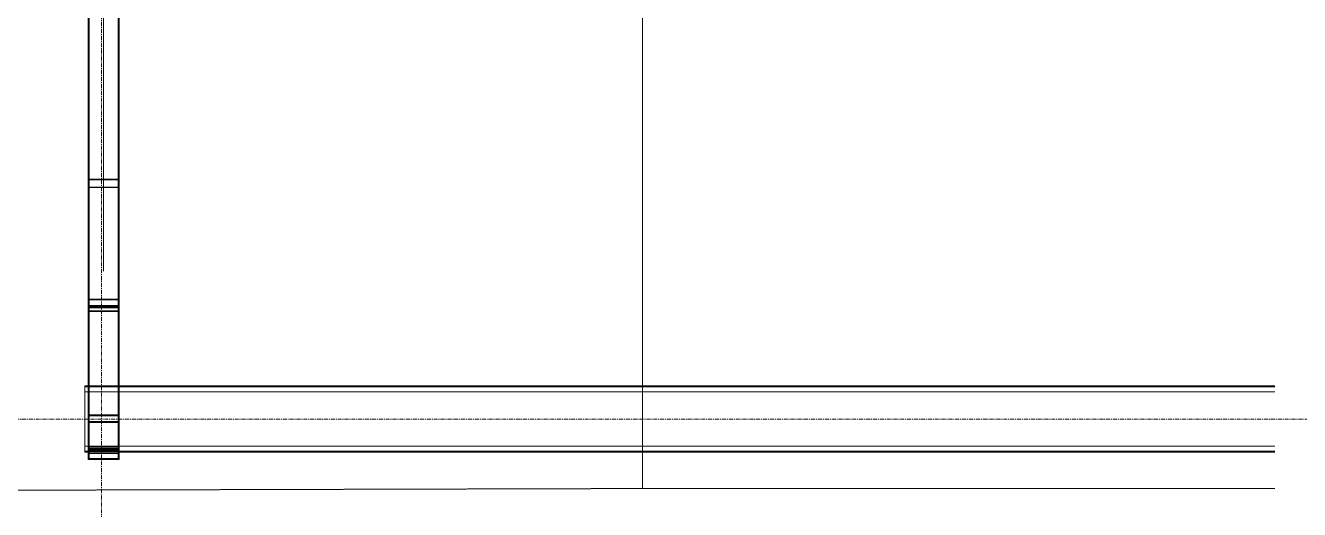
# Model space of a CAD drawing. Header units: centimetres. Extents: x -13763 to -5005, y -754 to 6606.
# Drawn here: x -11382 to -10969.4, y 1301.5 to 1458.3 of the extents above; entities that cross this region are included whole.
import ezdxf

# ---------------------------------------------------------------- set-up
doc = ezdxf.new("R2010")
doc.units = ezdxf.units.CM
doc.linetypes.add('_Overhead', pattern=[0.47625, 0.3175, -0.15875])
doc.linetypes.add('Grid Line', pattern=[2.2225, 1.27, -0.3175, 0.3175, -0.3175])
for name, color, linetype, lineweight in [('A-FLOR', 7, 'Continuous', 9), ('S-BEAM', 7, 'Continuous', 9), ('S-GRID', 7, 'Continuous', 9)]:
    doc.layers.add(name, color=color, linetype=linetype, lineweight=lineweight)

# ---------------------------------------------------------------- blocks, each defined once
blk = doc.blocks.new('RVR_CERCHA_C03 - RVR_CERCHA_C03-1729337-N01 - Planta - Detalle planta 02')
at = {"layer": 'S-BEAM', "color": 253, "lineweight": 18, "true_color": 0xaaaaaa}
for p, q in [((-5.72, 5), (-5.92, 5)), ((-5.92, 5), (-5.92, -5)), ((-3.04, 5), (-5.72, 5)), ((-5.62, -4.7), (-5.62, 4.7)), ((-5.62, 4.7), (-3.04, 4.7)), ((-2.89, 5), (-3.04, 5)), ((-3.04, 4.7), (-2.89, 4.7)), ((-2.74, 5), (-2.89, 5)), ((-2.89, 4.7), (-2.74, 4.7)), ((-0.92, 5), (-2.74, 5)), ((-2.62, 4.7), (-2.42, 4.7)), ((-2.42, 4.7), (-1.95, 4.7)), ((-1.95, 4.7), (-1.72, 4.7)), ((-1.71, 4.7), (-0.92, 4.7)), ((-0.92, 4.7), (-0.92, 4.98)), ((8.59, 5), (2.35, 5)), ((2.35, 5), (2.35, 4.7)), ((2.35, 4.7), (8.21, 4.7)), ((8.21, 4.7), (8.21, -4.7)), ((8.59, -5), (8.59, 5)), ((42.31, 5), (38.52, 5)), ((38.52, 4.98), (38.52, 4.7)), ((38.52, 4.7), (42.07, 4.7)), ((42.07, 4.7), (42.3, 4.7)), ((43.52, 5), (42.31, 5)), ((42.31, 4.7), (43.22, 4.7)), ((43.22, 4.7), (43.22, -4.7)), ((43.52, 4.72), (43.52, 5)), ((43.52, -4.7), (43.52, 4.7)), ((-5.92, -5), (-5.72, -5)), ((-5.72, -5), (-3.04, -5)), ((-3.04, -4.7), (-5.62, -4.7)), ((-2.89, -4.7), (-3.04, -4.7)), ((-3.04, -5), (-2.89, -5)), ((-2.74, -4.7), (-2.89, -4.7)), ((-2.89, -5), (-2.74, -5)), ((-2.74, -5), (-0.92, -5)), ((-2.42, -4.7), (-2.62, -4.7)), ((-1.95, -4.7), (-2.42, -4.7)), ((-0.92, -4.7), (-1.95, -4.7)), ((-0.92, -4.98), (-0.92, -4.7)), ((8.21, -4.7), (2.35, -4.7)), ((2.35, -4.7), (2.35, -5)), ((2.35, -5), (8.59, -5)), ((42.07, -4.7), (38.52, -4.7)), ((38.52, -4.7), (38.52, -4.98)), ((38.52, -5), (42.31, -5)), ((42.31, -4.7), (42.07, -4.7)), ((43.22, -4.7), (42.31, -4.7)), ((42.31, -5), (43.52, -5)), ((43.52, -5), (43.52, -4.72))]:
    blk.add_line(p, q, dxfattribs=at)
at = {"layer": 'S-BEAM', "color": 253, "true_color": 0xaaaaaa}
for p, q in [((-5.92, 5), (-5.72, 5)), ((-5.92, -5), (-5.92, 5)), ((-5.72, 5), (-3.98, 5)), ((-5.72, 4.7), (-5.72, 5)), ((-5.72, 5), (-3.72, 5)), ((-5.72, 5), (-3.04, 5)), ((-3.04, 5), (-5.72, 5)), ((-5.72, 5), (-5.72, 4.7)), ((-3.04, 5), (-5.72, 5)), ((-5.72, 4.7), (-5.72, 5)), ((-5.72, 5), (-3.72, 5)), ((-5.72, 5), (-3.04, 5)), ((-3.04, 5), (-5.72, 5)), ((-5.72, 5), (-5.72, 4.7)), ((-3.04, 5), (-5.72, 5)), ((-5.72, 4.7), (-5.72, 5)), ((-5.72, 5), (-3.72, 5)), ((-5.72, 5), (-3.04, 5)), ((-3.04, 5), (-5.72, 5)), ((-5.72, 5), (-5.72, 4.7)), ((-3.04, 5), (-5.72, 5)), ((-5.72, 4.7), (-5.72, 5)), ((-5.72, 5), (-3.72, 5)), ((-5.72, 5), (-3.04, 5)), ((-3.04, 5), (-5.72, 5)), ((-5.72, 5), (-5.72, 4.79)), ((-3.04, 5), (-5.72, 5)), ((-5.72, 4.79), (-5.72, 5)), ((-5.72, 5), (-3.72, 5)), ((-5.72, 5), (-3.04, 5)), ((-3.04, 5), (-5.72, 5)), ((-5.72, 5), (-5.72, 4.7)), ((-3.04, 5), (-5.72, 5)), ((-3.72, 4.7), (-5.72, 4.7)), ((-5.72, 4.7), (-3.04, 4.7)), ((-5.72, 4.7), (-3.04, 4.7)), ((-3.04, 4.7), (-5.72, 4.7)), ((-3.72, 4.7), (-5.72, 4.7)), ((-5.72, 4.7), (-3.04, 4.7)), ((-5.72, 4.7), (-3.04, 4.7)), ((-3.04, 4.7), (-5.72, 4.7)), ((-3.72, 4.7), (-5.72, 4.7)), ((-5.72, 4.7), (-3.04, 4.7)), ((-5.72, 4.7), (-3.04, 4.7)), ((-3.04, 4.7), (-5.72, 4.7)), ((-3.72, 4.7), (-5.72, 4.7)), ((-5.72, 4.7), (-3.04, 4.7)), ((-5.72, 4.7), (-3.04, 4.7)), ((-3.04, 4.7), (-5.72, 4.7)), ((-3.98, 4.7), (-5.62, 4.7)), ((-5.62, 4.7), (-5.62, -4.7)), ((-5.62, 4.7), (-3.04, 4.7)), ((-3.04, 4.7), (-5.62, 4.7)), ((-3.72, 4.7), (-5.62, 4.7)), ((-5.62, 4.7), (-3.04, 4.7)), ((-3.98, 5), (-3.54, 5)), ((-3.54, 5), (-3.98, 5)), ((-3.98, 5), (-3.54, 5)), ((-3.54, 4.7), (-3.98, 4.7)), ((-3.54, 4.7), (-3.98, 4.7)), ((-3.98, 4.7), (-3.98, -4.7)), ((-3.98, -4.7), (-3.98, 4.7)), ((-3.98, 4.7), (-3.54, 4.7)), ((-3.72, 5), (-3.04, 5)), ((-3.72, 5), (-3.04, 5)), ((-3.72, 5), (-3.04, 5)), ((-3.72, 5), (-3.04, 5)), ((-3.72, 5), (-3.04, 5)), ((-3.04, 4.7), (-3.72, 4.7)), ((-3.04, 4.7), (-3.72, 4.7)), ((-3.04, 4.7), (-3.72, 4.7)), ((-3.04, 4.7), (-3.72, 4.7)), ((-3.04, 4.7), (-3.72, 4.7)), ((-3.54, 5), (-3.24, 5)), ((-3.24, 5), (-3.54, 5)), ((-3.54, 5), (-3.04, 5)), ((-3.24, 4.7), (-3.54, 4.7)), ((-3.04, 4.7), (-3.54, 4.7)), ((-3.54, 4.7), (-3.24, 4.7)), ((-3.24, 5), (-3.04, 5)), ((-3.04, 5), (-3.24, 5)), ((-3.04, 4.7), (-3.24, 4.7)), ((-3.24, 4.7), (-3.04, 4.7)), ((-3.04, 5), (-2.89, 5)), ((-3.04, 5), (-2.89, 5)), ((-3.04, 5), (-2.89, 5)), ((-2.89, 5), (-3.04, 5)), ((-2.89, 5), (-3.04, 5)), ((-3.04, 5), (-2.89, 5)), ((-3.04, 5), (-2.89, 5)), ((-2.89, 5), (-3.04, 5)), ((-2.89, 5), (-3.04, 5)), ((-3.04, 5), (-2.89, 5)), ((-3.04, 5), (-2.89, 5)), ((-2.89, 5), (-3.04, 5)), ((-2.89, 5), (-3.04, 5)), ((-3.04, 5), (-2.89, 5)), ((-3.04, 5), (-2.89, 5)), ((-2.89, 5), (-3.04, 5)), ((-2.89, 5), (-3.04, 5)), ((-3.04, 4.7), (-3.04, 5)), ((-3.04, 5), (-2.89, 5)), ((-3.04, 5), (-2.89, 5)), ((-2.89, 5), (-3.04, 5)), ((-3.04, 5), (-2.89, 5)), ((-3.04, 5), (-2.89, 5)), ((-3.04, 5), (-2.89, 5)), ((-2.89, 5), (-3.04, 5)), ((-2.89, 5), (-3.04, 5)), ((-2.89, 4.7), (-3.04, 4.7)), ((-2.89, 4.7), (-3.04, 4.7)), ((-3.04, 4.7), (-2.89, 4.7)), ((-3.04, 4.7), (-2.89, 4.7)), ((-2.89, 4.7), (-3.04, 4.7)), ((-2.89, 4.7), (-3.04, 4.7)), ((-3.04, 4.7), (-2.89, 4.7)), ((-3.04, 4.7), (-2.89, 4.7)), ((-2.89, 4.7), (-3.04, 4.7)), ((-2.89, 4.7), (-3.04, 4.7)), ((-3.04, 4.7), (-2.89, 4.7)), ((-3.04, 4.7), (-2.89, 4.7)), ((-2.89, 4.7), (-3.04, 4.7)), ((-2.89, 4.7), (-3.04, 4.7)), ((-3.04, 4.7), (-2.89, 4.7)), ((-3.04, 4.7), (-2.89, 4.7)), ((-2.89, 4.7), (-3.04, 4.7)), ((-2.89, 4.7), (-3.04, 4.7)), ((-3.04, 4.7), (-2.89, 4.7)), ((-2.89, 4.7), (-3.04, 4.7)), ((-3.04, 4.7), (-2.89, 4.7)), ((-2.89, 4.7), (-3.04, 4.7)), ((-3.04, 4.7), (-2.89, 4.7)), ((-3.04, 4.7), (-2.89, 4.7)), ((-2.89, 4.7), (-3.04, 4.7)), ((-2.89, 5), (-2.74, 5)), ((-2.89, 5), (-2.74, 5)), ((-2.89, 5), (-2.74, 5)), ((-2.74, 5), (-2.89, 5)), ((-2.74, 5), (-2.89, 5)), ((-2.89, 5), (-2.74, 5)), ((-2.89, 5), (-2.74, 5)), ((-2.74, 5), (-2.89, 5)), ((-2.74, 5), (-2.89, 5)), ((-2.89, 5), (-2.74, 5)), ((-2.89, 5), (-2.74, 5)), ((-2.74, 5), (-2.89, 5)), ((-2.74, 5), (-2.89, 5)), ((-2.89, 5), (-2.74, 5)), ((-2.89, 5), (-2.74, 5)), ((-2.74, 5), (-2.89, 5)), ((-2.74, 5), (-2.89, 5)), ((-2.89, 5), (-2.23, 5)), ((-2.89, -5), (-2.89, 5)), ((-2.89, 5), (897.43, 5)), ((-2.89, 5), (-2.74, 5)), ((-2.89, 5), (-2.74, 5)), ((-2.74, 5), (-2.89, 5)), ((-2.89, 5), (-2.74, 5)), ((-2.89, 5), (-2.74, 5)), ((-2.89, 5), (-2.74, 5)), ((-2.74, 5), (-2.89, 5)), ((-2.74, 5), (-2.89, 5)), ((-2.74, 4.7), (-2.89, 4.7)), ((-2.74, 4.7), (-2.89, 4.7)), ((-2.89, 4.7), (-2.74, 4.7)), ((-2.89, 4.7), (-2.74, 4.7)), ((-2.74, 4.7), (-2.89, 4.7)), ((-2.74, 4.7), (-2.89, 4.7)), ((-2.89, 4.7), (-2.74, 4.7)), ((-2.89, 4.7), (-2.74, 4.7)), ((-2.74, 4.7), (-2.89, 4.7)), ((-2.74, 4.7), (-2.89, 4.7)), ((-2.89, 4.7), (-2.74, 4.7)), ((-2.89, 4.7), (-2.74, 4.7)), ((-2.74, 4.7), (-2.89, 4.7)), ((-2.74, 4.7), (-2.89, 4.7)), ((-2.89, 4.7), (-2.74, 4.7)), ((-2.89, 4.7), (-2.74, 4.7)), ((-2.74, 4.7), (-2.89, 4.7)), ((-2.74, 4.7), (-2.89, 4.7)), ((-2.89, 4.7), (-2.74, 4.7)), ((-2.74, 4.7), (-2.89, 4.7)), ((-2.89, 4.7), (-2.74, 4.7)), ((-2.74, 4.7), (-2.89, 4.7)), ((-2.89, 4.7), (-2.74, 4.7)), ((-2.89, 4.7), (-2.74, 4.7)), ((-2.74, 4.7), (-2.89, 4.7)), ((-2.23, 4.7), (-2.85, 4.7)), ((-2.85, 4.7), (-2.85, -4.7)), ((893.49, 4.7), (-2.85, 4.7)), ((-2.74, 5), (-1.71, 5)), ((-2.74, 5), (-1.71, 5)), ((-2.74, 5), (38.31, 5)), ((-1.71, 5), (-2.74, 5)), ((38.31, 5), (-2.74, 5)), ((-2.74, 5), (-1.71, 5)), ((-2.74, 5), (38.31, 5)), ((-1.71, 5), (-2.74, 5)), ((38.31, 5), (-2.74, 5)), ((-2.74, 5), (-1.71, 5)), ((-2.74, 5), (38.31, 5)), ((-1.71, 5), (-2.74, 5)), ((37.19, 5), (-2.74, 5)), ((-2.74, 5), (-1.71, 5)), ((-2.74, 5), (38.31, 5)), ((-1.71, 5), (-2.74, 5)), ((-0.92, 5), (-2.74, 5)), ((-2.74, 5), (-2.74, -5)), ((-0.81, 5), (-2.74, 5)), ((76.2, 5), (-2.74, 5)), ((-2.74, 5), (-2.38, 5)), ((-2.74, 5), (81.45, 5)), ((-1.71, 5), (-2.74, 5)), ((-2.74, 5), (-0.92, 5)), ((-2.74, 5), (-1.71, 5)), ((-2.74, 5), (-0.92, 5)), ((-1.71, 5), (-2.74, 5)), ((38.31, 5), (-2.74, 5)), ((-2.42, 4.7), (-2.62, 4.7)), ((-2.42, 4.7), (-2.62, 4.7)), ((-2.62, 4.7), (-2.42, 4.7)), ((-2.62, 4.7), (-2.42, 4.7)), ((-2.42, 4.7), (-2.62, 4.7)), ((-2.42, 4.7), (-2.62, 4.7)), ((-2.62, 4.7), (-2.42, 4.7)), ((-2.62, 4.7), (-2.42, 4.7)), ((-2.42, 4.7), (-2.62, 4.7)), ((-2.42, 4.7), (-2.62, 4.7)), ((-2.62, 4.7), (-2.42, 4.7)), ((-2.62, 4.7), (-2.42, 4.7)), ((-2.42, 4.7), (-2.62, 4.7)), ((-2.42, 4.7), (-2.62, 4.7)), ((-2.62, 4.7), (-2.42, 4.7)), ((-2.62, 4.7), (-2.42, 4.7)), ((-2.42, 4.7), (-2.62, 4.7)), ((-2.62, -4.7), (-2.62, 4.7)), ((-2.62, 4.7), (-0.81, 4.7)), ((-2.62, 4.7), (76.79, 4.7)), ((-2.42, 4.7), (-2.62, 4.7)), ((-2.62, 4.7), (76.79, 4.7)), ((-2.42, 4.7), (-2.62, 4.7)), ((-2.62, 4.7), (-2.42, 4.7)), ((-2.42, 4.7), (-2.62, 4.7)), ((-2.62, 4.7), (-2.42, 4.7)), ((-2.62, 4.7), (-2.42, 4.7)), ((-2.42, 4.7), (-2.62, 4.7)), ((-1.95, 4.7), (-2.42, 4.7)), ((-1.95, 4.7), (-2.42, 4.7)), ((-2.42, 4.7), (38.31, 4.7)), ((-2.42, 4.7), (-1.95, 4.7)), ((-1.95, 4.7), (-2.42, 4.7)), ((-1.95, 4.7), (-2.42, 4.7)), ((-2.42, 4.7), (-1.95, 4.7)), ((-2.42, 4.7), (-1.95, 4.7)), ((-1.95, 4.7), (-2.42, 4.7)), ((-1.95, 4.7), (-2.42, 4.7)), ((-2.42, 4.7), (-1.95, 4.7)), ((-2.42, 4.7), (-1.95, 4.7)), ((-1.95, 4.7), (-2.42, 4.7)), ((-1.95, 4.7), (-2.42, 4.7)), ((-2.42, 4.7), (-1.95, 4.7)), ((-2.42, 4.7), (-1.95, 4.7)), ((-1.95, 4.7), (-2.42, 4.7)), ((-2.42, -4.7), (-2.42, 4.7)), ((-2.42, 4.7), (81.45, 4.7)), ((-1.95, 4.7), (-2.42, 4.7)), ((-2.42, 4.7), (-1.95, 4.7)), ((-1.95, 4.7), (-2.42, 4.7)), ((-2.42, 4.7), (-1.95, 4.7)), ((-2.42, 4.7), (-1.95, 4.7)), ((-1.95, 4.7), (-2.42, 4.7)), ((-2.38, 5), (-2.38, 4.74)), ((81.45, 5), (-2.38, 5)), ((-2.38, 4.7), (-2.38, -4.7)), ((-2.23, 5), (-2.23, 4.77)), ((5.2, 5), (-2.23, 5)), ((5.2, 4.7), (-2.23, 4.7)), ((-1.72, 4.7), (-1.95, 4.7)), ((-1.95, -4.7), (-1.95, 4.7)), ((-1.95, 4.7), (-1.72, 4.7)), ((-1.95, 4.7), (-1.95, -4.7)), ((-1.72, 4.7), (-1.95, 4.7)), ((-1.72, 4.7), (-1.95, 4.7)), ((-1.95, -4.7), (-1.95, 4.7)), ((-1.95, 4.7), (-1.72, 4.7)), ((-1.95, 4.7), (-1.72, 4.7)), ((-1.95, 4.7), (-1.95, -4.7)), ((-1.72, 4.7), (-1.95, 4.7)), ((-1.72, 4.7), (-1.95, 4.7)), ((-1.95, -4.7), (-1.95, 4.7)), ((-1.95, 4.7), (-1.72, 4.7)), ((-1.95, 4.7), (-1.72, 4.7)), ((-1.95, 4.7), (-1.95, -4.7)), ((-1.72, 4.7), (-1.95, 4.7)), ((-1.72, 4.7), (-1.95, 4.7)), ((-1.95, -4.7), (-1.95, 4.7)), ((-1.95, 4.7), (-1.72, 4.7)), ((-1.95, 4.7), (-1.72, 4.7)), ((-1.95, 4.7), (-1.95, -4.7)), ((-1.72, 4.7), (-1.95, 4.7)), ((-1.72, 4.7), (-1.95, 4.7)), ((-1.72, 4.7), (-1.95, 4.7)), ((-1.95, 4.7), (-1.72, 4.7)), ((-1.95, -4.7), (-1.95, 4.7)), ((-1.95, 4.7), (-1.72, 4.7)), ((-1.95, 4.7), (-1.72, 4.7)), ((-1.95, 4.7), (-1.95, -4.7)), ((-1.72, 4.7), (-1.95, 4.7)), ((-1.72, 4.7), (-1.95, 4.7)), ((-1.71, 5), (-1.71, -5)), ((-0.59, 5), (-1.71, 5)), ((-1.71, 4.7), (-1.71, 5)), ((-1.71, 5), (38.31, 5)), ((-1.71, 5), (-1.71, -5)), ((-0.59, 5), (-1.71, 5)), ((-1.71, 4.7), (-1.71, 5)), ((-1.71, 5), (38.31, 5)), ((-1.71, 5), (-1.71, -5)), ((-0.59, 5), (-1.71, 5)), ((-1.71, 4.7), (-1.71, 5)), ((-1.71, 5), (38.31, 5)), ((-1.71, 5), (-1.71, -5)), ((-0.59, 5), (-1.71, 5)), ((-1.71, 5), (-0.92, 5)), ((-0.92, 5), (-1.71, 5)), ((-1.71, 4.7), (-1.71, 5)), ((-1.71, 5), (38.31, 5)), ((-1.71, 4.7), (-1.71, 4.85)), ((-1.71, 4.85), (-1.71, 4.7)), ((-1.71, 4.7), (-0.81, 4.7)), ((-1.71, -4.7), (-1.71, 4.7)), ((38.31, 4.7), (-1.71, 4.7)), ((-0.97, 4.7), (-1.71, 4.7)), ((-1.71, 4.7), (38.31, 4.7)), ((-1.71, 4.7), (-0.81, 4.7)), ((-1.71, -4.7), (-1.71, 4.7)), ((38.31, 4.7), (-1.71, 4.7)), ((-0.97, 4.7), (-1.71, 4.7)), ((-1.71, 4.7), (38.31, 4.7)), ((-1.71, 4.7), (-0.81, 4.7)), ((-1.71, -4.7), (-1.71, 4.7)), ((37.19, 4.7), (-1.71, 4.7)), ((-0.97, 4.7), (-1.71, 4.7)), ((-1.71, 4.7), (38.31, 4.7)), ((-1.71, 4.7), (-0.81, 4.7)), ((-1.71, -4.7), (-1.71, 4.7)), ((-0.92, 4.7), (-1.71, 4.7)), ((-0.97, 4.7), (-1.71, 4.7)), ((-0.92, 4.7), (-1.71, 4.7)), ((-1.71, 4.7), (-1.71, -4.7)), ((-1.71, 4.7), (-0.92, 4.7)), ((-1.71, 4.7), (-0.92, 4.7)), ((-1.71, -4.7), (-1.71, 4.7)), ((38.31, 4.7), (-1.71, 4.7)), ((-0.97, 4.7), (-1.71, 4.7)), ((-1.59, 5), (-0.92, 5)), ((-0.92, 5), (-1.59, 5)), ((-0.92, 4.7), (-1.59, 4.7)), ((-1.59, 4.7), (-0.92, 4.7)), ((38.31, 4.7), (-0.97, 4.7)), ((38.31, 4.7), (-0.97, 4.7)), ((38.31, 4.7), (-0.97, 4.7)), ((38.31, 4.7), (-0.97, 4.7)), ((-0.92, 4.98), (-0.92, 4.7)), ((-0.81, 5), (8.53, 5)), ((8.53, 5), (-0.81, 5)), ((-0.81, 4.7), (-0.81, 5)), ((-0.81, 5), (82.63, 5)), ((6.42, 5), (-0.81, 5)), ((-0.81, 5), (1.42, 5)), ((-0.81, 5), (2.35, 5)), ((-0.59, 5), (-0.81, 5)), ((8.21, 4.7), (-0.81, 4.7)), ((8.21, 4.7), (-0.81, 4.7)), ((-0.81, 4.7), (82.63, 4.7)), ((1.42, 4.7), (-0.81, 4.7)), ((-0.81, 4.7), (6.12, 4.7)), ((-0.81, 4.7), (2.35, 4.7)), ((-0.78, 4.7), (38.31, 4.7)), ((-0.78, 4.7), (38.31, 4.7)), ((-0.78, 4.7), (38.31, 4.7)), ((-0.78, 4.7), (38.31, 4.7)), ((-0.78, 4.7), (8.21, 4.7)), ((38.31, 5), (-0.59, 5)), ((38.31, 5), (-0.59, 5)), ((38.31, 5), (-0.59, 5)), ((38.31, 5), (-0.59, 5)), ((8.53, 5), (-0.59, 5)), ((1.42, 5), (4.51, 5)), ((1.42, 5), (1.42, 4.7)), ((1.42, 5), (1.42, 4.7)), ((1.42, 4.7), (4.51, 4.7)), ((4.51, 5), (8.53, 5)), ((4.51, 4.7), (8.21, 4.7)), ((134.66, 5), (5.2, 5)), ((134.66, 4.7), (5.2, 4.7)), ((6.12, 4.7), (8.21, 4.7)), ((6.12, 4.7), (6.12, -4.7)), ((6.12, 4.7), (6.12, -4.7)), ((8.53, 5), (6.42, 5)), ((6.42, 4.79), (6.42, 5)), ((6.42, 4.79), (6.42, 5)), ((6.42, -4.7), (6.42, 4.7)), ((6.42, -4.7), (6.42, 4.7)), ((8.53, 4.7), (8.21, 4.7)), ((8.53, 4.7), (8.21, 4.7)), ((8.21, 4.7), (8.53, 4.7)), ((8.21, 4.7), (8.53, 4.7)), ((8.59, 5), (8.53, 5)), ((8.59, 5), (37.74, 5)), ((34.83, 5), (8.59, 5)), ((10.48, 5), (8.59, 5)), ((8.59, 5), (37.74, 5)), ((34.83, 4.7), (8.59, 4.7)), ((37.57, 4.7), (8.59, 4.7)), ((8.59, 4.7), (37.74, 4.7)), ((8.59, 4.7), (10.12, 4.7)), ((10.12, 4.7), (38.31, 4.7)), ((38.31, 5), (10.48, 5)), ((38.31, 5), (34.83, 5)), ((37.83, 4.7), (34.83, 4.7)), ((38.31, 5), (37.19, 5)), ((38.31, 4.7), (37.19, 4.7)), ((38.31, 4.7), (37.57, 4.7)), ((37.74, 5), (38.31, 5)), ((37.74, 5), (38.31, 5)), ((37.74, 4.7), (38.31, 4.7)), ((38.31, 4.7), (37.83, 4.7)), ((42.31, 5), (38.31, 5)), ((38.31, 5), (38.31, 4.7)), ((38.31, 4.7), (38.31, 5)), ((38.31, 5), (38.34, 5)), ((38.34, 5), (38.31, 5)), ((38.31, 5), (38.31, 4.7)), ((38.31, 4.7), (38.31, 5)), ((38.31, 5), (38.34, 5)), ((38.31, 4.7), (42.07, 4.7)), ((40.31, 4.7), (38.31, 4.7)), ((38.31, 4.7), (42.07, 4.7)), ((38.52, 4.7), (38.31, 4.7)), ((42.31, 5), (38.34, 5)), ((38.34, 5), (42.31, 5)), ((38.89, 5), (38.34, 5)), ((42.31, 5), (38.34, 5)), ((38.34, 5), (40.01, 5)), ((38.34, 5), (42.31, 5)), ((38.89, 5), (38.34, 5)), ((42.31, 5), (38.34, 5)), ((38.34, 5), (40.01, 5)), ((38.34, 5), (40.31, 5)), ((38.34, 5), (42.31, 5)), ((42.31, 5), (38.34, 5)), ((42.31, 5), (38.34, 5)), ((38.34, 5), (38.52, 5)), ((38.34, 5), (38.52, 5)), ((38.52, 5), (38.34, 5)), ((38.34, 5), (38.52, 5)), ((38.34, 5), (42.31, 5)), ((42.01, 5), (38.34, 5)), ((38.34, 4.7), (42.07, 4.7)), ((38.89, 4.7), (38.34, 4.7)), ((42.07, 4.7), (38.34, 4.7)), ((38.34, 4.7), (40.01, 4.7)), ((38.34, 4.7), (42.07, 4.7)), ((38.89, 4.7), (38.34, 4.7)), ((42.07, 4.7), (38.34, 4.7)), ((38.34, 4.7), (40.01, 4.7)), ((38.34, 4.7), (42.07, 4.7)), ((42.07, 4.7), (38.34, 4.7)), ((38.34, 4.7), (42.07, 4.7)), ((38.52, 4.7), (38.34, 4.7)), ((38.34, 4.7), (38.52, 4.7)), ((38.34, 4.7), (38.52, 4.7)), ((42.01, 4.7), (38.34, 4.7)), ((42.07, 4.7), (38.34, 4.7)), ((38.52, 5), (42.31, 5)), ((38.52, 5), (42.31, 5)), ((38.52, 5), (42.31, 5)), ((40.93, 5), (38.52, 5)), ((38.52, 5), (39.42, 5)), ((38.52, 4.7), (38.52, 4.98)), ((42.07, 4.7), (38.52, 4.7)), ((42.07, 4.7), (38.52, 4.7)), ((40.57, 4.7), (38.52, 4.7)), ((38.52, 4.7), (39.42, 4.7)), ((38.52, 4.7), (40.74, 4.7)), ((40.01, 5), (38.89, 5)), ((40.01, 5), (38.89, 5)), ((40.01, 4.7), (38.89, 4.7)), ((40.01, 4.7), (38.89, 4.7)), ((42.31, 5), (39.42, 5)), ((39.42, 4.91), (39.42, 4.7)), ((39.42, 4.7), (42.07, 4.7)), ((40.01, 5), (42.01, 5)), ((42.31, 5), (40.01, 5)), ((40.01, 5), (42.01, 5)), ((42.31, 5), (40.01, 5)), ((40.01, 4.7), (40.01, 4.86)), ((40.01, 4.86), (40.01, 4.7)), ((40.01, 4.7), (40.01, 4.86)), ((40.01, 4.86), (40.01, 4.7)), ((42.07, 4.7), (40.01, 4.7)), ((40.01, 4.7), (42.07, 4.7)), ((42.07, 4.7), (40.01, 4.7)), ((40.01, 4.7), (42.07, 4.7)), ((40.31, 5), (42.31, 5)), ((42.07, 4.7), (40.31, 4.7)), ((42.07, 4.7), (40.57, 4.7)), ((40.74, 4.7), (42.07, 4.7)), ((42.31, 5), (40.93, 5)), ((42.01, 5), (42.31, 5)), ((42.01, 5), (42.31, 5)), ((42.01, 5), (42.01, 4.84)), ((42.31, 5), (42.01, 5)), ((42.3, 4.7), (42.07, 4.7)), ((42.07, 4.7), (42.07, -4.7)), ((42.3, 4.7), (42.07, 4.7)), ((42.3, 4.7), (42.07, 4.7)), ((42.07, 4.7), (42.3, 4.7)), ((42.07, 4.7), (42.3, 4.7)), ((42.3, 4.7), (42.07, 4.7)), ((42.3, 4.7), (42.07, 4.7)), ((42.07, 4.7), (42.3, 4.7)), ((42.07, 4.7), (42.3, 4.7)), ((42.07, -4.7), (42.07, 4.7)), ((42.07, 4.7), (42.07, -4.7)), ((42.07, -4.7), (42.07, 4.7)), ((42.07, 4.7), (42.3, 4.7)), ((42.07, 4.7), (42.3, 4.7)), ((42.3, 4.7), (42.07, 4.7)), ((42.07, 4.7), (42.3, 4.7)), ((43.77, 4.7), (42.3, 4.7)), ((43.77, 4.7), (42.3, 4.7)), ((42.3, 4.7), (43.77, 4.7)), ((42.3, 4.7), (43.77, 4.7)), ((43.77, 4.7), (42.3, 4.7)), ((43.77, 4.7), (42.3, 4.7)), ((42.3, 4.7), (43.77, 4.7)), ((42.3, 4.7), (43.77, 4.7)), ((42.31, 5), (43.52, 5)), ((42.31, -5), (42.31, 5)), ((42.31, 5), (44.01, 5)), ((42.31, 5), (44.01, 5)), ((44.01, 5), (42.31, 5)), ((44.01, 5), (42.31, 5)), ((42.31, 5), (44.01, 5)), ((42.31, 5), (44.01, 5)), ((44.01, 5), (42.31, 5)), ((44.01, 5), (42.31, 5)), ((42.31, 5), (42.31, 4.82)), ((42.31, 4.82), (42.31, 5)), ((42.31, 5), (42.31, 4.82)), ((43.52, 5), (42.31, 5)), ((43.52, 5), (42.31, 5)), ((42.31, 5), (44.01, 5)), ((44.01, 5), (42.31, 5)), ((42.84, 4.7), (42.31, 4.7)), ((42.31, 4.7), (42.31, -4.7)), ((42.31, -4.7), (42.31, 4.7)), ((42.31, 4.7), (42.31, -4.7)), ((42.31, 4.7), (43.22, 4.7)), ((42.31, 4.7), (43.22, 4.7)), ((43.77, 4.7), (42.31, 4.7)), ((42.31, 4.7), (43.77, 4.7)), ((43.22, 4.7), (42.84, 4.7)), ((43.22, -4.7), (43.22, 4.7)), ((43.36, 4.7), (43.36, -4.7)), ((43.52, 4.89), (43.52, 4.72)), ((43.52, 4.7), (43.52, -4.7)), ((43.61, 4.71), (43.61, 5)), ((43.61, -4.7), (43.61, 4.7)), ((43.77, -4.7), (43.77, 4.7)), ((43.77, 4.7), (43.77, -4.7)), ((43.77, -4.7), (43.77, 4.7)), ((43.77, 4.7), (43.77, -4.7)), ((44.01, 4.7), (43.77, 4.7)), ((43.77, 4.7), (44.01, 4.7)), ((44.01, 5), (44.01, -5)), ((44.01, -5), (44.01, 5)), ((44.01, 5), (44.01, -5)), ((44.01, -5), (44.01, 5)), ((44.01, 5), (46.02, 5)), ((46.02, 5), (44.01, 5)), ((45.78, 4.7), (44.01, 4.7)), ((44.01, 4.7), (45.78, 4.7)), ((45.78, 4.7), (45.78, -4.7)), ((46.02, -5), (46.02, 5)), ((81.45, 5), (76.2, 5)), ((76.79, 4.7), (81.45, 4.7)), ((76.79, 4.7), (81.45, 4.7)), ((81.45, 4.7), (81.45, 5)), ((81.45, 5), (82.22, 5)), ((81.45, 5), (82.63, 5)), ((82.21, 5), (81.45, 5)), ((84.13, 5), (81.45, 5)), ((81.45, 5), (84.13, 5)), ((82.22, 4.7), (81.45, 4.7)), ((81.45, 4.7), (82.63, 4.7)), ((81.45, 4.7), (82.32, 4.7)), ((81.45, 4.7), (84.13, 4.7)), ((81.45, 4.7), (82.32, 4.7)), ((82.21, 5), (83.67, 5)), ((82.21, 4.7), (82.21, 5)), ((82.21, -4.7), (82.21, 4.7)), ((82.22, 5), (84.13, 5)), ((84.13, 4.7), (82.22, 4.7)), ((83.67, 4.7), (82.32, 4.7)), ((82.32, 4.7), (82.32, -4.7)), ((82.32, 4.7), (84.13, 4.7)), ((82.63, 5), (134.66, 5)), ((82.63, 5), (84.13, 5)), ((82.63, 4.7), (134.66, 4.7)), ((82.63, 4.7), (84.13, 4.7)), ((83.67, 5), (84.13, 5)), ((84.13, 4.7), (83.67, 4.7)), ((84.13, 5), (84.9, 5)), ((84.13, 5), (84.13, 4.7)), ((135.19, 5), (84.13, 5)), ((84.13, 5), (135.19, 5)), ((84.69, 4.7), (84.13, 4.7)), ((84.13, 4.7), (88.24, 4.7)), ((84.13, 4.7), (84.69, 4.7)), ((84.69, -4.7), (84.69, 4.7)), ((84.69, 4.7), (88.24, 4.7)), ((84.69, 4.7), (135.2, 4.7)), ((84.9, 5), (84.9, 4.7)), ((88.75, 5), (84.9, 5)), ((84.9, 4.7), (84.9, -4.7)), ((88.24, 4.7), (135.2, 4.7)), ((88.24, 4.7), (135.2, 4.7)), ((135.19, 5), (88.75, 5)), ((136.38, 5), (134.66, 5)), ((134.66, 5), (134.66, 4.7)), ((134.66, 4.7), (136.38, 4.7)), ((55.07, 0), (673.83, 0)), ((-5.72, -5), (-5.92, -5)), ((-5.72, -5), (-5.72, -4.7)), ((-5.72, -4.7), (-3.72, -4.7)), ((-5.72, -4.7), (-3.04, -4.7)), ((-3.04, -4.7), (-5.72, -4.7)), ((-5.72, -4.7), (-5.72, -5)), ((-3.04, -4.7), (-5.72, -4.7)), ((-5.72, -5), (-5.72, -4.7)), ((-5.72, -4.7), (-3.72, -4.7)), ((-5.72, -4.7), (-3.04, -4.7)), ((-3.04, -4.7), (-5.72, -4.7)), ((-5.72, -4.7), (-5.72, -5)), ((-3.04, -4.7), (-5.72, -4.7)), ((-5.72, -5), (-5.72, -4.7)), ((-5.72, -4.7), (-3.72, -4.7)), ((-5.72, -4.7), (-3.04, -4.7)), ((-3.04, -4.7), (-5.72, -4.7)), ((-5.72, -4.7), (-5.72, -5)), ((-3.04, -4.7), (-5.72, -4.7)), ((-5.72, -5), (-5.72, -4.7)), ((-5.72, -4.7), (-3.72, -4.7)), ((-5.72, -4.7), (-3.04, -4.7)), ((-3.04, -4.7), (-5.72, -4.7)), ((-5.72, -4.7), (-5.72, -5)), ((-3.04, -4.7), (-5.72, -4.7)), ((-5.72, -4.79), (-5.72, -5)), ((-5.72, -5), (-5.72, -4.79)), ((-3.98, -5), (-5.72, -5)), ((-3.72, -5), (-5.72, -5)), ((-5.72, -5), (-3.04, -5)), ((-5.72, -5), (-3.04, -5)), ((-3.04, -5), (-5.72, -5)), ((-3.72, -5), (-5.72, -5)), ((-5.72, -5), (-3.04, -5)), ((-5.72, -5), (-3.04, -5)), ((-3.04, -5), (-5.72, -5)), ((-3.72, -5), (-5.72, -5)), ((-5.72, -5), (-3.04, -5)), ((-5.72, -5), (-3.04, -5)), ((-3.04, -5), (-5.72, -5)), ((-3.72, -5), (-5.72, -5)), ((-5.72, -5), (-3.04, -5)), ((-5.72, -5), (-3.04, -5)), ((-3.04, -5), (-5.72, -5)), ((-3.72, -5), (-5.72, -5)), ((-5.72, -5), (-3.04, -5)), ((-5.72, -5), (-3.04, -5)), ((-3.04, -5), (-5.72, -5)), ((-5.62, -4.7), (-3.98, -4.7)), ((-3.04, -4.7), (-5.62, -4.7)), ((-3.04, -4.7), (-5.62, -4.7)), ((-5.62, -4.7), (-3.72, -4.7)), ((-5.62, -4.7), (-3.04, -4.7)), ((-3.98, -4.7), (-3.54, -4.7)), ((-3.54, -4.7), (-3.98, -4.7)), ((-3.98, -4.7), (-3.54, -4.7)), ((-3.54, -5), (-3.98, -5)), ((-3.54, -5), (-3.98, -5)), ((-3.98, -5), (-3.54, -5)), ((-3.72, -4.7), (-3.04, -4.7)), ((-3.72, -4.7), (-3.04, -4.7)), ((-3.72, -4.7), (-3.04, -4.7)), ((-3.72, -4.7), (-3.04, -4.7)), ((-3.72, -4.7), (-3.04, -4.7)), ((-3.04, -5), (-3.72, -5)), ((-3.04, -5), (-3.72, -5)), ((-3.04, -5), (-3.72, -5)), ((-3.04, -5), (-3.72, -5)), ((-3.04, -5), (-3.72, -5)), ((-3.54, -4.7), (-3.24, -4.7)), ((-3.24, -4.7), (-3.54, -4.7)), ((-3.54, -4.7), (-3.04, -4.7)), ((-3.24, -5), (-3.54, -5)), ((-3.04, -5), (-3.54, -5)), ((-3.54, -5), (-3.24, -5)), ((-3.24, -4.7), (-3.04, -4.7)), ((-3.04, -4.7), (-3.24, -4.7)), ((-3.04, -5), (-3.24, -5)), ((-3.24, -5), (-3.04, -5)), ((-3.04, -4.7), (-2.89, -4.7)), ((-3.04, -4.7), (-2.89, -4.7)), ((-3.04, -4.7), (-2.89, -4.7)), ((-2.89, -4.7), (-3.04, -4.7)), ((-2.89, -4.7), (-3.04, -4.7)), ((-3.04, -4.7), (-2.89, -4.7)), ((-3.04, -4.7), (-2.89, -4.7)), ((-2.89, -4.7), (-3.04, -4.7)), ((-2.89, -4.7), (-3.04, -4.7)), ((-3.04, -4.7), (-2.89, -4.7)), ((-3.04, -4.7), (-2.89, -4.7)), ((-2.89, -4.7), (-3.04, -4.7)), ((-2.89, -4.7), (-3.04, -4.7)), ((-3.04, -4.7), (-2.89, -4.7)), ((-3.04, -4.7), (-2.89, -4.7)), ((-2.89, -4.7), (-3.04, -4.7)), ((-2.89, -4.7), (-3.04, -4.7)), ((-3.04, -5), (-3.04, -4.7)), ((-3.04, -4.7), (-2.89, -4.7)), ((-3.04, -4.7), (-2.89, -4.7)), ((-2.89, -4.7), (-3.04, -4.7)), ((-3.04, -4.7), (-2.89, -4.7)), ((-3.04, -4.7), (-2.89, -4.7)), ((-3.04, -4.7), (-2.89, -4.7)), ((-2.89, -4.7), (-3.04, -4.7)), ((-2.89, -4.7), (-3.04, -4.7)), ((-2.89, -5), (-3.04, -5)), ((-2.89, -5), (-3.04, -5)), ((-3.04, -5), (-2.89, -5)), ((-3.04, -5), (-2.89, -5)), ((-2.89, -5), (-3.04, -5)), ((-2.89, -5), (-3.04, -5)), ((-3.04, -5), (-2.89, -5)), ((-3.04, -5), (-2.89, -5)), ((-2.89, -5), (-3.04, -5)), ((-2.89, -5), (-3.04, -5)), ((-3.04, -5), (-2.89, -5)), ((-3.04, -5), (-2.89, -5)), ((-2.89, -5), (-3.04, -5)), ((-2.89, -5), (-3.04, -5)), ((-3.04, -5), (-2.89, -5)), ((-3.04, -5), (-2.89, -5)), ((-2.89, -5), (-3.04, -5)), ((-2.89, -5), (-3.04, -5)), ((-3.04, -5), (-2.89, -5)), ((-2.89, -5), (-3.04, -5)), ((-3.04, -5), (-2.89, -5)), ((-2.89, -5), (-3.04, -5)), ((-3.04, -5), (-2.89, -5)), ((-3.04, -5), (-2.89, -5)), ((-2.89, -5), (-3.04, -5)), ((-2.89, -4.7), (-2.74, -4.7)), ((-2.89, -4.7), (-2.74, -4.7)), ((-2.89, -4.7), (-2.74, -4.7)), ((-2.74, -4.7), (-2.89, -4.7)), ((-2.74, -4.7), (-2.89, -4.7)), ((-2.89, -4.7), (-2.74, -4.7)), ((-2.89, -4.7), (-2.74, -4.7)), ((-2.74, -4.7), (-2.89, -4.7)), ((-2.74, -4.7), (-2.89, -4.7)), ((-2.89, -4.7), (-2.74, -4.7)), ((-2.89, -4.7), (-2.74, -4.7)), ((-2.74, -4.7), (-2.89, -4.7)), ((-2.74, -4.7), (-2.89, -4.7)), ((-2.89, -4.7), (-2.74, -4.7)), ((-2.89, -4.7), (-2.74, -4.7)), ((-2.74, -4.7), (-2.89, -4.7)), ((-2.74, -4.7), (-2.89, -4.7)), ((-2.89, -4.7), (-2.74, -4.7)), ((-2.89, -4.7), (-2.74, -4.7)), ((-2.74, -4.7), (-2.89, -4.7)), ((-2.89, -4.7), (-2.74, -4.7)), ((-2.89, -4.7), (-2.74, -4.7)), ((-2.89, -4.7), (-2.74, -4.7)), ((-2.74, -4.7), (-2.89, -4.7)), ((-2.74, -4.7), (-2.89, -4.7)), ((-2.74, -5), (-2.89, -5)), ((-2.74, -5), (-2.89, -5)), ((-2.89, -5), (-2.74, -5)), ((-2.89, -5), (-2.74, -5)), ((-2.74, -5), (-2.89, -5)), ((-2.74, -5), (-2.89, -5)), ((-2.89, -5), (-2.74, -5)), ((-2.89, -5), (-2.74, -5)), ((-2.74, -5), (-2.89, -5)), ((-2.74, -5), (-2.89, -5)), ((-2.89, -5), (-2.74, -5)), ((-2.89, -5), (-2.74, -5)), ((-2.74, -5), (-2.89, -5)), ((-2.74, -5), (-2.89, -5)), ((-2.89, -5), (-2.74, -5)), ((-2.89, -5), (-2.74, -5)), ((-2.74, -5), (-2.89, -5)), ((-2.23, -5), (-2.89, -5)), ((897.43, -5), (-2.89, -5)), ((-2.74, -5), (-2.89, -5)), ((-2.89, -5), (-2.74, -5)), ((-2.74, -5), (-2.89, -5)), ((-2.89, -5), (-2.74, -5)), ((-2.74, -5), (-2.89, -5)), ((-2.89, -5), (-2.74, -5)), ((-2.89, -5), (-2.74, -5)), ((-2.74, -5), (-2.89, -5)), ((-2.85, -4.7), (-2.23, -4.7)), ((893.49, -4.7), (-2.85, -4.7)), ((-1.71, -5), (-2.74, -5)), ((-1.71, -5), (-2.74, -5)), ((-2.74, -5), (38.31, -5)), ((-2.74, -5), (-1.71, -5)), ((38.31, -5), (-2.74, -5)), ((-1.71, -5), (-2.74, -5)), ((-2.74, -5), (38.31, -5)), ((-2.74, -5), (-1.71, -5)), ((38.31, -5), (-2.74, -5)), ((-1.71, -5), (-2.74, -5)), ((-2.74, -5), (38.31, -5)), ((-2.74, -5), (-1.71, -5)), ((37.19, -5), (-2.74, -5)), ((-1.71, -5), (-2.74, -5)), ((-2.74, -5), (38.31, -5)), ((-2.74, -5), (-1.71, -5)), ((-0.92, -5), (-2.74, -5)), ((-2.74, -5), (-0.81, -5)), ((-2.74, -5), (76.2, -5)), ((-2.38, -5), (-2.74, -5)), ((-2.74, -5), (81.45, -5)), ((-0.92, -5), (-2.74, -5)), ((-2.74, -5), (-1.71, -5)), ((-1.71, -5), (-2.74, -5)), ((-2.74, -5), (-0.92, -5)), ((-2.74, -5), (-1.71, -5)), ((38.31, -5), (-2.74, -5)), ((-2.62, -4.7), (-2.42, -4.7)), ((-2.62, -4.7), (-2.42, -4.7)), ((-2.62, -4.7), (-2.42, -4.7)), ((-2.42, -4.7), (-2.62, -4.7)), ((-2.42, -4.7), (-2.62, -4.7)), ((-2.62, -4.7), (-2.42, -4.7)), ((-2.62, -4.7), (-2.42, -4.7)), ((-2.42, -4.7), (-2.62, -4.7)), ((-2.42, -4.7), (-2.62, -4.7)), ((-2.62, -4.7), (-2.42, -4.7)), ((-2.62, -4.7), (-2.42, -4.7)), ((-2.42, -4.7), (-2.62, -4.7)), ((-2.42, -4.7), (-2.62, -4.7)), ((-2.62, -4.7), (-2.42, -4.7)), ((-2.62, -4.7), (-2.42, -4.7)), ((-2.42, -4.7), (-2.62, -4.7)), ((-2.42, -4.7), (-2.62, -4.7)), ((-0.81, -4.7), (-2.62, -4.7)), ((-2.62, -4.7), (76.79, -4.7)), ((-2.62, -4.7), (-2.42, -4.7)), ((-2.62, -4.7), (76.79, -4.7)), ((-2.42, -4.7), (-2.62, -4.7)), ((-2.62, -4.7), (-2.42, -4.7)), ((-2.62, -4.7), (-2.42, -4.7)), ((-2.62, -4.7), (-2.42, -4.7)), ((-2.42, -4.7), (-2.62, -4.7)), ((-2.42, -4.7), (-2.62, -4.7)), ((-2.42, -4.7), (-1.95, -4.7)), ((-2.42, -4.7), (-1.95, -4.7)), ((-2.42, -4.7), (38.31, -4.7)), ((-1.95, -4.7), (-2.42, -4.7)), ((-1.95, -4.7), (-2.42, -4.7)), ((-2.42, -4.7), (-1.95, -4.7)), ((-2.42, -4.7), (-1.95, -4.7)), ((-1.95, -4.7), (-2.42, -4.7)), ((-1.95, -4.7), (-2.42, -4.7)), ((-2.42, -4.7), (-1.95, -4.7)), ((-2.42, -4.7), (-1.95, -4.7)), ((-1.95, -4.7), (-2.42, -4.7)), ((-1.95, -4.7), (-2.42, -4.7)), ((-2.42, -4.7), (-1.95, -4.7)), ((-2.42, -4.7), (-1.95, -4.7)), ((-1.95, -4.7), (-2.42, -4.7)), ((-1.95, -4.7), (-2.42, -4.7)), ((-2.42, -4.7), (81.45, -4.7)), ((-1.95, -4.7), (-2.42, -4.7)), ((-2.42, -4.7), (-1.95, -4.7)), ((-2.42, -4.7), (-1.95, -4.7)), ((-2.42, -4.7), (-1.95, -4.7)), ((-1.95, -4.7), (-2.42, -4.7)), ((-1.95, -4.7), (-2.42, -4.7)), ((-2.38, -4.74), (-2.38, -5)), ((-2.38, -5), (81.45, -5)), ((5.2, -4.7), (-2.23, -4.7)), ((-2.23, -4.77), (-2.23, -5)), ((5.2, -5), (-2.23, -5)), ((-1.95, -4.7), (-1.71, -4.7)), ((-1.95, -4.7), (-0.81, -4.7)), ((-0.97, -4.7), (-1.95, -4.7)), ((38.31, -4.7), (-1.95, -4.7)), ((-1.95, -4.7), (-0.81, -4.7)), ((-1.95, -4.7), (38.31, -4.7)), ((-0.97, -4.7), (-1.95, -4.7)), ((38.31, -4.7), (-1.95, -4.7)), ((-1.95, -4.7), (-0.81, -4.7)), ((-1.95, -4.7), (38.31, -4.7)), ((-0.97, -4.7), (-1.95, -4.7)), ((37.19, -4.7), (-1.95, -4.7)), ((-1.95, -4.7), (-0.81, -4.7)), ((-1.95, -4.7), (38.31, -4.7)), ((-0.97, -4.7), (-1.95, -4.7)), ((-0.92, -4.7), (-1.95, -4.7)), ((-1.71, -4.7), (-1.95, -4.7)), ((-1.95, -4.7), (-0.92, -4.7)), ((-1.95, -4.7), (-0.92, -4.7)), ((-1.95, -4.7), (-0.92, -4.7)), ((-0.97, -4.7), (-1.95, -4.7)), ((38.31, -4.7), (-1.95, -4.7)), ((-1.71, -5), (-1.71, -4.7)), ((-1.71, -5), (-1.71, -4.7)), ((-1.71, -5), (-1.71, -4.7)), ((-1.71, -4.85), (-1.71, -4.7)), ((-1.71, -4.7), (-1.71, -4.85)), ((-1.71, -5), (-1.71, -4.7)), ((-1.71, -5), (-0.59, -5)), ((38.31, -5), (-1.71, -5)), ((-1.71, -5), (-0.59, -5)), ((38.31, -5), (-1.71, -5)), ((-1.71, -5), (-0.59, -5)), ((38.31, -5), (-1.71, -5)), ((-1.71, -5), (-0.59, -5)), ((-0.92, -5), (-1.71, -5)), ((-1.71, -5), (-0.92, -5)), ((38.31, -5), (-1.71, -5)), ((-1.59, -4.7), (-0.92, -4.7)), ((-0.92, -4.7), (-1.59, -4.7)), ((-0.92, -5), (-1.59, -5)), ((-1.59, -5), (-0.92, -5)), ((38.31, -4.7), (-0.97, -4.7)), ((38.31, -4.7), (-0.97, -4.7)), ((38.31, -4.7), (-0.97, -4.7)), ((38.31, -4.7), (-0.97, -4.7)), ((-0.92, -4.7), (-0.92, -4.98)), ((8.21, -4.7), (-0.81, -4.7)), ((8.21, -4.7), (-0.81, -4.7)), ((-0.81, -5), (-0.81, -4.7)), ((-0.81, -4.7), (82.63, -4.7)), ((6.12, -4.7), (-0.81, -4.7)), ((-0.81, -4.7), (1.42, -4.7)), ((-0.81, -4.7), (2.35, -4.7)), ((8.53, -5), (-0.81, -5)), ((8.53, -5), (-0.81, -5)), ((-0.81, -5), (82.63, -5)), ((1.42, -5), (-0.81, -5)), ((-0.81, -5), (6.42, -5)), ((-0.81, -5), (-0.59, -5)), ((-0.81, -5), (2.35, -5)), ((-0.78, -4.7), (38.31, -4.7)), ((-0.78, -4.7), (38.31, -4.7)), ((-0.78, -4.7), (38.31, -4.7)), ((-0.78, -4.7), (38.31, -4.7)), ((-0.78, -4.7), (8.21, -4.7)), ((-0.59, -5), (38.31, -5)), ((-0.59, -5), (38.31, -5)), ((-0.59, -5), (38.31, -5)), ((-0.59, -5), (38.31, -5)), ((-0.59, -5), (8.53, -5)), ((1.42, -4.7), (4.51, -4.7)), ((1.42, -4.7), (1.42, -5)), ((1.42, -4.7), (1.42, -5)), ((1.42, -5), (4.51, -5)), ((4.51, -4.7), (8.21, -4.7)), ((4.51, -5), (8.53, -5)), ((134.66, -4.7), (5.2, -4.7)), ((134.66, -5), (5.2, -5)), ((6.12, -4.7), (8.21, -4.7)), ((6.42, -5), (6.42, -4.79)), ((6.42, -5), (6.42, -4.79)), ((6.42, -5), (8.53, -5)), ((8.53, -4.7), (8.21, -4.7)), ((8.53, -4.7), (8.21, -4.7)), ((8.21, -4.7), (8.53, -4.7)), ((8.21, -4.7), (8.53, -4.7)), ((8.53, -5), (8.59, -5)), ((37.57, -4.7), (8.58, -4.7)), ((34.83, -4.7), (8.58, -4.7)), ((8.58, -4.7), (10.12, -4.7)), ((8.58, -4.7), (37.74, -4.7)), ((34.83, -5), (8.59, -5)), ((37.74, -5), (8.59, -5)), ((8.59, -5), (37.74, -5)), ((8.59, -5), (10.48, -5)), ((10.12, -4.7), (38.31, -4.7)), ((10.48, -5), (38.31, -5)), ((37.83, -4.7), (34.83, -4.7)), ((38.31, -5), (34.83, -5)), ((38.31, -4.7), (37.19, -4.7)), ((38.31, -5), (37.19, -5)), ((38.31, -4.7), (37.57, -4.7)), ((37.74, -4.7), (38.31, -4.7)), ((38.31, -5), (37.74, -5)), ((37.74, -5), (38.31, -5)), ((38.31, -4.7), (37.83, -4.7)), ((42.07, -4.7), (38.31, -4.7)), ((38.31, -4.7), (38.31, -5)), ((38.31, -5), (38.31, -4.7)), ((38.31, -4.7), (40.31, -4.7)), ((42.07, -4.7), (38.31, -4.7)), ((38.31, -4.7), (38.31, -5)), ((38.31, -5), (38.31, -4.7)), ((38.31, -4.7), (38.52, -4.7)), ((38.31, -5), (42.31, -5)), ((38.34, -5), (38.31, -5)), ((38.31, -5), (38.34, -5)), ((38.34, -5), (38.31, -5)), ((38.34, -4.7), (42.07, -4.7)), ((42.07, -4.7), (38.34, -4.7)), ((38.89, -4.7), (38.34, -4.7)), ((38.34, -4.7), (42.07, -4.7)), ((38.34, -4.7), (40.01, -4.7)), ((42.07, -4.7), (38.34, -4.7)), ((38.89, -4.7), (38.34, -4.7)), ((38.34, -4.7), (42.07, -4.7)), ((38.34, -4.7), (40.01, -4.7)), ((42.07, -4.7), (38.34, -4.7)), ((38.34, -4.7), (42.07, -4.7)), ((38.52, -4.7), (38.34, -4.7)), ((38.34, -4.7), (38.52, -4.7)), ((38.34, -4.7), (38.52, -4.7)), ((42.07, -4.7), (38.34, -4.7)), ((42.01, -4.7), (38.34, -4.7)), ((38.34, -5), (42.31, -5)), ((38.89, -5), (38.34, -5)), ((42.31, -5), (38.34, -5)), ((38.34, -5), (40.01, -5)), ((38.34, -5), (42.31, -5)), ((38.89, -5), (38.34, -5)), ((42.31, -5), (38.34, -5)), ((38.34, -5), (40.01, -5)), ((38.34, -5), (42.31, -5)), ((40.31, -5), (38.34, -5)), ((42.31, -5), (38.34, -5)), ((38.34, -5), (42.31, -5)), ((38.34, -5), (42.31, -5)), ((38.52, -5), (38.34, -5)), ((38.52, -5), (38.34, -5)), ((38.34, -5), (38.52, -5)), ((38.34, -5), (38.52, -5)), ((42.01, -5), (38.34, -5)), ((42.31, -5), (38.34, -5)), ((38.52, -4.98), (38.52, -4.7)), ((38.52, -4.7), (42.07, -4.7)), ((38.52, -4.7), (42.07, -4.7)), ((40.57, -4.7), (38.52, -4.7)), ((38.52, -4.7), (40.74, -4.7)), ((38.52, -4.7), (39.42, -4.7)), ((42.31, -5), (38.52, -5)), ((42.31, -5), (38.52, -5)), ((42.31, -5), (38.52, -5)), ((38.52, -5), (39.42, -5)), ((38.52, -5), (40.93, -5)), ((40.01, -4.7), (38.89, -4.7)), ((40.01, -4.7), (38.89, -4.7)), ((40.01, -5), (38.89, -5)), ((40.01, -5), (38.89, -5)), ((42.07, -4.7), (39.42, -4.7)), ((39.42, -4.7), (39.42, -4.91)), ((39.42, -5), (42.31, -5)), ((40.01, -4.86), (40.01, -4.7)), ((40.01, -4.7), (42.07, -4.7)), ((42.07, -4.7), (40.01, -4.7)), ((40.01, -4.7), (40.01, -4.86)), ((40.01, -4.86), (40.01, -4.7)), ((40.01, -4.7), (42.07, -4.7)), ((42.07, -4.7), (40.01, -4.7)), ((40.01, -4.7), (40.01, -4.86)), ((42.01, -5), (40.01, -5)), ((40.01, -5), (42.31, -5)), ((42.01, -5), (40.01, -5)), ((40.01, -5), (42.31, -5)), ((40.31, -4.7), (42.07, -4.7)), ((42.31, -5), (40.31, -5)), ((42.07, -4.7), (40.57, -4.7)), ((40.74, -4.7), (42.07, -4.7)), ((40.93, -5), (42.31, -5)), ((42.01, -4.84), (42.01, -5)), ((42.31, -5), (42.01, -5)), ((42.31, -5), (42.01, -5)), ((42.01, -5), (42.31, -5)), ((42.07, -4.7), (42.31, -4.7)), ((42.07, -4.7), (42.31, -4.7)), ((42.31, -4.7), (42.07, -4.7)), ((42.31, -4.7), (42.07, -4.7)), ((42.07, -4.7), (42.31, -4.7)), ((42.07, -4.7), (42.31, -4.7)), ((42.31, -4.7), (42.07, -4.7)), ((42.31, -4.7), (42.07, -4.7)), ((42.07, -4.7), (42.31, -4.7)), ((42.31, -4.7), (42.07, -4.7)), ((42.07, -4.7), (42.31, -4.7)), ((42.31, -4.7), (42.07, -4.7)), ((42.31, -4.7), (42.07, -4.7)), ((42.31, -4.7), (42.84, -4.7)), ((42.31, -4.7), (43.77, -4.7)), ((43.77, -4.7), (42.31, -4.7)), ((43.77, -4.7), (42.31, -4.7)), ((42.31, -4.7), (43.77, -4.7)), ((42.31, -4.7), (43.77, -4.7)), ((43.77, -4.7), (42.31, -4.7)), ((43.77, -4.7), (42.31, -4.7)), ((42.31, -4.7), (43.77, -4.7)), ((43.22, -4.7), (42.31, -4.7)), ((42.31, -4.7), (43.22, -4.7)), ((43.77, -4.7), (42.31, -4.7)), ((43.77, -4.7), (42.31, -4.7)), ((42.31, -4.82), (42.31, -5)), ((42.31, -5), (42.31, -4.82)), ((42.31, -4.82), (42.31, -5)), ((43.52, -5), (42.31, -5)), ((44.01, -5), (42.31, -5)), ((44.01, -5), (42.31, -5)), ((42.31, -5), (44.01, -5)), ((42.31, -5), (44.01, -5)), ((44.01, -5), (42.31, -5)), ((44.01, -5), (42.31, -5)), ((42.31, -5), (44.01, -5)), ((42.31, -5), (44.01, -5)), ((42.31, -5), (43.52, -5)), ((42.31, -5), (43.52, -5)), ((44.01, -5), (42.31, -5)), ((42.31, -5), (44.01, -5)), ((42.84, -4.7), (43.22, -4.7)), ((43.52, -4.72), (43.52, -4.89)), ((43.61, -5), (43.61, -4.71)), ((44.01, -4.7), (43.77, -4.7)), ((44.01, -4.7), (43.77, -4.7)), ((45.78, -4.7), (44.01, -4.7)), ((45.78, -4.7), (44.01, -4.7)), ((46.02, -5), (44.01, -5)), ((44.01, -5), (46.02, -5)), ((76.2, -5), (81.45, -5)), ((76.79, -4.7), (81.45, -4.7)), ((76.79, -4.7), (81.45, -4.7)), ((81.45, -5), (81.45, -4.7)), ((81.45, -4.7), (82.22, -4.7)), ((81.45, -4.7), (82.63, -4.7)), ((81.45, -4.7), (82.32, -4.7)), ((81.45, -4.7), (82.32, -4.7)), ((81.45, -4.7), (84.13, -4.7)), ((82.22, -5), (81.45, -5)), ((81.45, -5), (82.63, -5)), ((81.45, -5), (82.21, -5)), ((81.45, -5), (84.13, -5)), ((81.45, -5), (84.13, -5)), ((82.21, -5), (82.21, -4.7)), ((83.67, -5), (82.21, -5)), ((82.22, -4.7), (84.13, -4.7)), ((84.13, -5), (82.22, -5)), ((82.32, -4.7), (83.67, -4.7)), ((82.32, -4.7), (84.13, -4.7)), ((82.63, -4.7), (134.66, -4.7)), ((82.63, -4.7), (84.13, -4.7)), ((82.63, -5), (134.66, -5)), ((82.63, -5), (84.13, -5)), ((83.67, -4.7), (84.13, -4.7)), ((84.13, -5), (83.67, -5)), ((84.13, -4.7), (84.69, -4.7)), ((84.13, -4.7), (84.13, -5)), ((84.13, -4.7), (84.69, -4.7)), ((84.13, -4.7), (88.24, -4.7)), ((84.9, -5), (84.13, -5)), ((84.13, -5), (135.19, -5)), ((84.13, -5), (135.19, -5)), ((84.69, -4.7), (88.24, -4.7)), ((84.69, -4.7), (135.19, -4.7)), ((84.9, -4.7), (84.9, -5)), ((84.9, -5), (88.75, -5)), ((88.24, -4.7), (135.19, -4.7)), ((88.24, -4.7), (135.19, -4.7)), ((88.75, -5), (135.19, -5)), ((136.38, -4.7), (134.66, -4.7)), ((134.66, -4.7), (134.66, -5)), ((134.66, -5), (136.38, -5))]:
    blk.add_line(p, q, dxfattribs=at)
blk = doc.blocks.new('Costanera Perfil Z - Parametrizado - h_22cm-1730434-N01 - Planta - Detalle planta 02')
at = {"layer": 'S-BEAM', "color": 253, "true_color": 0xaaaaaa}
for p, q in [((-10.45, 1218.93), (-10.75, 1218.93)), ((-10.75, 1218.93), (8.8, 1218.93)), ((-10.75, 1218.93), (-10.75, 1217.91)), ((-10.75, 1218.93), (-10.75, 1217.91)), ((-10.75, 1217.8), (-10.75, 1217.63)), ((-10.75, 1217.8), (-10.75, 1217.63)), ((-10.75, 1217.5), (-10.75, 1208.1)), ((-10.75, 1217.5), (-10.75, 1208.1)), ((8.8, 1218.93), (-10.45, 1218.93)), ((-10.45, 1218.93), (-8.8, 1218.93)), ((-8.8, 1218.93), (-10.45, 1218.93)), ((-10.45, 1218.93), (-10.45, 1217.91)), ((-10.45, 1218.93), (-10.45, 1217.91)), ((-10.45, 1217.8), (-10.45, 1217.65)), ((-10.45, 1217.8), (-10.45, 1217.65)), ((-10.45, 1217.5), (-10.45, 1208.1)), ((-10.45, 1217.5), (-10.45, 1208.1)), ((-8.8, 1218.93), (-8.8, 1217.91)), ((-8.8, 1218.93), (-8.8, 1217.91)), ((-8.8, 1217.67), (-8.8, 1217.5)), ((-8.8, 1217.67), (-8.8, 1217.5)), ((-8.8, 1217.5), (-8.8, 1208.1)), ((-8.8, 1217.5), (-8.8, 1208.1)), ((10.45, 1218.93), (8.8, 1218.93)), ((8.8, 1218.93), (10.45, 1218.93)), ((10.45, 1218.93), (8.8, 1218.93)), ((8.8, 1218.93), (10.75, 1218.93)), ((8.8, 1218.93), (8.8, 1217.91)), ((8.8, 1218.93), (8.8, 1217.91)), ((8.8, 1217.8), (8.8, 1207.8)), ((8.8, 1217.8), (8.8, 1207.8)), ((10.75, 1218.93), (10.45, 1218.93)), ((10.45, 1218.93), (10.45, 1217.91)), ((10.45, 1218.93), (10.45, 1217.91)), ((10.45, 1217.8), (10.45, 1207.8)), ((10.45, 1217.8), (10.45, 1207.8)), ((10.75, 1217.91), (10.75, 1218.93)), ((10.75, 1218.93), (10.75, 1217.91)), ((10.75, 1207.8), (10.75, 1217.8)), ((10.75, 1217.8), (10.75, 1207.8)), ((-10.75, 1207.97), (-10.75, 1207.8)), ((-10.75, 1207.97), (-10.75, 1207.8)), ((-10.75, 1207.8), (-10.75, 833.51)), ((-10.75, 1207.8), (-10.75, 833.51)), ((-10.45, 1207.95), (-10.45, 1207.8)), ((-10.45, 1207.95), (-10.45, 1207.8)), ((-10.45, 1207.8), (-10.45, 833.51)), ((-10.45, 1207.8), (-10.45, 833.51)), ((-8.8, 1208.1), (-8.8, 1207.93)), ((-8.8, 1208.1), (-8.8, 1207.93)), ((-8.8, 1207.8), (-8.8, 833.51)), ((-8.8, 1207.8), (-8.8, 833.51)), ((8.8, 1207.8), (8.8, 833.51)), ((8.8, 1207.8), (8.8, 833.51)), ((10.45, 1207.8), (10.45, 833.51)), ((10.45, 1207.8), (10.45, 833.51)), ((10.75, 833.51), (10.75, 1207.8)), ((10.75, 1207.8), (10.75, 833.51))]:
    blk.add_line(p, q, dxfattribs=at)

msp = doc.modelspace()

# ---------------------------------------------------------------- linework, layer by layer
at = {"layer": 'A-FLOR', "color": 8, "linetype": '_Overhead', "true_color": 0x808080}
for p, q in [((-11182.132, 1322.026), (-11182.132, 2428.386)), ((-11182.132, 2428.386), (-11182.132, 1308.316)), ((-11182.082, 2428.386), (-11182.132, 1322.026)), ((-11182.132, 1308.316), (-11182.082, 2428.386)), ((-11182.132, 1308.316), (-11182.132, 1322.026)), ((-11182.132, 1308.316), (-11182.132, 1322.026)), ((-11182.132, 1308.316), (-11388.247, 1307.76)), ((-11388.247, 1307.76), (-11182.132, 1308.316)), ((-10977.391, 1308.321), (-11182.132, 1308.316)), ((-11182.132, 1308.316), (-10977.391, 1308.321))]:
    msp.add_line(p, q, dxfattribs=at)
at = {"layer": 'S-GRID', "color": 253, "linetype": 'Grid Line', "true_color": 0xaaaaaa}
for p, q in [((-11357.354, 6531.109), (-11357.354, 803.611)), ((-13687.863, 1330.773), (-10657.535, 1330.773))]:
    msp.add_line(p, q, dxfattribs=at)

# ---------------------------------------------------------------- block references
at = {"layer": 'S-BEAM', "color": 253, "true_color": 0xaaaaaa}
for name, p, rotation in [('RVR_CERCHA_C03 - RVR_CERCHA_C03-1729337-N01 - Planta - Detalle planta 02', (-11356.682, 1323.614), 89.9999999999999), ('Costanera Perfil Z - Parametrizado - h_22cm-1730434-N01 - Planta - Detalle planta 02', (-10143.883, 1330.822), 89.99999999999964)]:
    msp.add_blockref(name, p, dxfattribs=dict(at, rotation=rotation))

doc.saveas('drawing.dxf')
